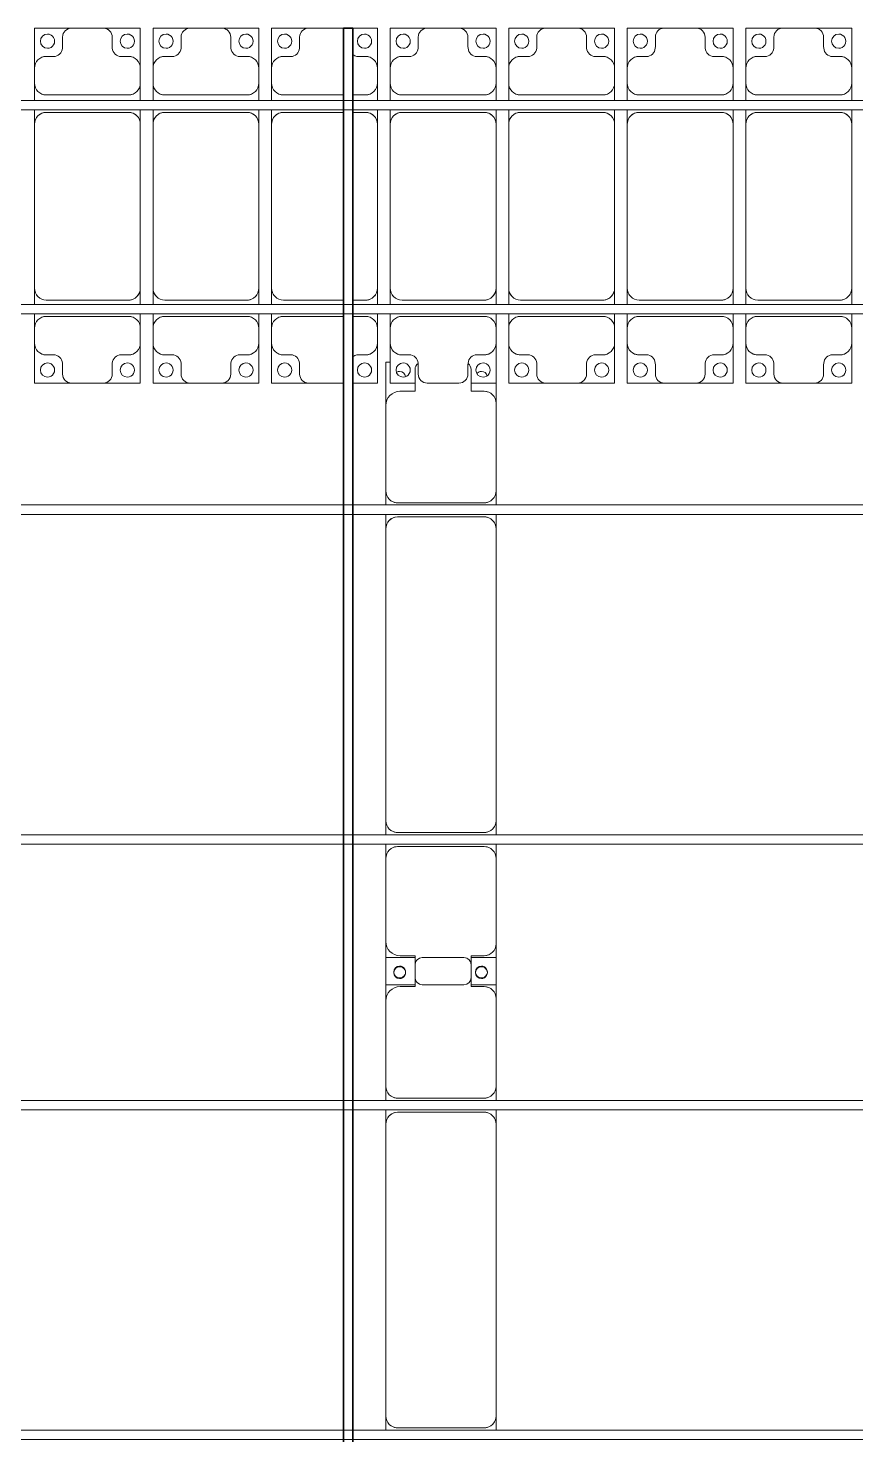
# Model space of a CAD drawing. Header units: millimetres. Extents: x -201615 to 10595, y 61217 to 115919.
# Drawn here: x -123625 to -120134, y 102822 to 108753 of the extents above; entities that cross this region are included whole.
import ezdxf

# ---------------------------------------------------------------- set-up
doc = ezdxf.new("R2010")
doc.units = ezdxf.units.MM
doc.layers.add('A-GENM', color=13, linetype='Continuous', lineweight=9)
doc.layers.add('S-BEAM', color=12, linetype='Continuous', lineweight=9)

# ---------------------------------------------------------------- blocks, each defined once
blk = doc.blocks.new('Dai phaodi lai - DẢI PHAO ĐI LẠI-38152-BỐ TRÍ KHUNG KẾT CẤU BÈ PIN 03')
at = {"layer": 'A-GENM', "color": 7}
for p, q in [((70276.8, 748.4), (70433.1, 748.4)), ((70276.8, 579.3), (70276.8, 748.4)), ((70566.9, 748.4), (70433.1, 748.4)), ((70566.9, 748.4), (70723.2, 748.4)), ((70723.2, 748.4), (70723.2, 579.3)), ((70776.8, 748.4), (70933.1, 748.4)), ((70776.8, 579.3), (70776.8, 748.4)), ((71066.9, 748.4), (70933.1, 748.4)), ((71066.9, 748.4), (71223.2, 748.4)), ((71223.2, 748.4), (71223.2, 579.3)), ((71276.8, 748.4), (71433.1, 748.4)), ((71276.8, 579.3), (71276.8, 748.4)), ((71566.9, 748.4), (71433.1, 748.4)), ((71566.9, 748.4), (71579.8, 748.4)), ((71619.8, 748.4), (71723.2, 748.4)), ((71723.2, 748.4), (71723.2, 579.3)), ((71776.8, 748.4), (71933.1, 748.4)), ((71776.8, 579.3), (71776.8, 748.4)), ((72066.9, 748.4), (71933.1, 748.4)), ((72066.9, 748.4), (72223.2, 748.4)), ((72223.2, 748.4), (72223.2, 579.3)), ((72276.8, 748.4), (72433.1, 748.4)), ((72276.8, 579.3), (72276.8, 748.4)), ((72566.9, 748.4), (72433.1, 748.4)), ((72566.9, 748.4), (72723.2, 748.4)), ((72723.2, 748.4), (72723.2, 579.3)), ((72776.8, 748.4), (72933.1, 748.4)), ((72776.8, 579.3), (72776.8, 748.4)), ((73066.9, 748.4), (72933.1, 748.4)), ((73066.9, 748.4), (73223.2, 748.4)), ((73223.2, 748.4), (73223.2, 579.3)), ((73276.8, 748.4), (73433.1, 748.4)), ((73276.8, 579.3), (73276.8, 748.4)), ((73566.9, 748.4), (73433.1, 748.4)), ((73566.9, 748.4), (73723.2, 748.4)), ((73723.2, 748.4), (73723.2, 579.3)), ((70395.1, 710.4), (70395.1, 670.7)), ((70604.9, 670.7), (70604.9, 710.4)), ((70895.1, 710.4), (70895.1, 670.7)), ((71104.9, 670.7), (71104.9, 710.4)), ((71395.1, 710.4), (71395.1, 670.7)), ((71895.1, 710.4), (71895.1, 670.7)), ((72104.9, 670.7), (72104.9, 710.4)), ((72395.1, 710.4), (72395.1, 670.7)), ((72604.9, 670.7), (72604.9, 710.4)), ((72895.1, 710.4), (72895.1, 670.7)), ((73104.9, 670.7), (73104.9, 710.4)), ((73395.1, 710.4), (73395.1, 670.7)), ((73604.9, 670.7), (73604.9, 710.4)), ((70364.3, 629.3), (70326.8, 629.3)), ((70673.2, 629.3), (70635.7, 629.3)), ((70864.3, 629.3), (70826.8, 629.3)), ((71173.2, 629.3), (71135.7, 629.3)), ((71364.3, 629.3), (71326.8, 629.3)), ((71673.2, 629.3), (71635.7, 629.3)), ((71864.3, 629.3), (71826.8, 629.3)), ((72173.2, 629.3), (72135.7, 629.3)), ((72364.3, 629.3), (72326.8, 629.3)), ((72673.2, 629.3), (72635.7, 629.3)), ((72864.3, 629.3), (72826.8, 629.3)), ((73173.2, 629.3), (73135.7, 629.3)), ((73364.3, 629.3), (73326.8, 629.3)), ((73673.2, 629.3), (73635.7, 629.3)), ((70276.8, 579.3), (70276.8, 516.7)), ((70723.2, 516.7), (70723.2, 579.3)), ((70776.8, 579.3), (70776.8, 516.7)), ((71223.2, 516.7), (71223.2, 579.3)), ((71276.8, 579.3), (71276.8, 516.7)), ((71723.2, 516.7), (71723.2, 579.3)), ((71776.8, 579.3), (71776.8, 516.7)), ((72223.2, 516.7), (72223.2, 579.3)), ((72276.8, 579.3), (72276.8, 516.7)), ((72723.2, 516.7), (72723.2, 579.3)), ((72776.8, 579.3), (72776.8, 516.7)), ((73223.2, 516.7), (73223.2, 579.3)), ((73276.8, 579.3), (73276.8, 516.7)), ((73723.2, 516.7), (73723.2, 579.3)), ((70276.8, 443.3), (70276.8, 516.7)), ((70723.2, 516.7), (70723.2, 443.3)), ((70776.8, 443.3), (70776.8, 516.7)), ((71223.2, 516.7), (71223.2, 443.3)), ((71276.8, 443.3), (71276.8, 516.7)), ((71723.2, 516.7), (71723.2, 443.3)), ((71776.8, 443.3), (71776.8, 516.7)), ((72223.2, 516.7), (72223.2, 443.3)), ((72276.8, 443.3), (72276.8, 516.7)), ((72723.2, 516.7), (72723.2, 443.3)), ((72776.8, 443.3), (72776.8, 516.7)), ((73223.2, 516.7), (73223.2, 443.3)), ((73276.8, 443.3), (73276.8, 516.7)), ((73723.2, 516.7), (73723.2, 443.3)), ((70326.8, 466.7), (70673.2, 466.7)), ((70826.8, 466.7), (71173.2, 466.7)), ((71326.8, 466.7), (71579.8, 466.7)), ((71619.8, 466.7), (71673.2, 466.7)), ((71826.8, 466.7), (72173.2, 466.7)), ((72326.8, 466.7), (72673.2, 466.7)), ((72826.8, 466.7), (73173.2, 466.7)), ((73326.8, 466.7), (73673.2, 466.7)), ((70276.8, 343.3), (70276.8, 403.3)), ((70673.2, 393.3), (70326.8, 393.3)), ((70723.2, 403.3), (70723.2, 343.3)), ((70776.8, 343.3), (70776.8, 403.3)), ((71173.2, 393.3), (70826.8, 393.3)), ((71223.2, 403.3), (71223.2, 343.3)), ((71276.8, 343.3), (71276.8, 403.3)), ((71579.8, 393.3), (71326.8, 393.3)), ((71673.2, 393.3), (71619.8, 393.3)), ((71723.2, 403.3), (71723.2, 343.3)), ((71776.8, 343.3), (71776.8, 403.3)), ((72173.2, 393.3), (71826.8, 393.3)), ((72223.2, 403.3), (72223.2, 343.3)), ((72276.8, 343.3), (72276.8, 403.3)), ((72673.2, 393.3), (72326.8, 393.3)), ((72723.2, 403.3), (72723.2, 343.3)), ((72776.8, 343.3), (72776.8, 403.3)), ((73173.2, 393.3), (72826.8, 393.3)), ((73223.2, 403.3), (73223.2, 343.3)), ((73276.8, 343.3), (73276.8, 403.3)), ((73673.2, 393.3), (73326.8, 393.3)), ((73723.2, 403.3), (73723.2, 343.3)), ((70276.8, 343.3), (70276.8, -348.3)), ((70723.2, -348.3), (70723.2, 343.3)), ((70776.8, 343.3), (70776.8, -348.3)), ((71223.2, -348.3), (71223.2, 343.3)), ((71276.8, 343.3), (71276.8, -348.3)), ((71723.2, -348.3), (71723.2, 343.3)), ((71776.8, 343.3), (71776.8, -348.3)), ((72223.2, -348.3), (72223.2, 343.3)), ((72276.8, 343.3), (72276.8, -348.3)), ((72723.2, -348.3), (72723.2, 343.3)), ((72776.8, 343.3), (72776.8, -348.3)), ((73223.2, -348.3), (73223.2, 343.3)), ((73276.8, 343.3), (73276.8, -348.3)), ((73723.2, -348.3), (73723.2, 343.3)), ((70276.8, -416.7), (70276.8, -348.3)), ((70723.2, -348.3), (70723.2, -416.7)), ((70776.8, -416.7), (70776.8, -348.3)), ((71223.2, -348.3), (71223.2, -416.7)), ((71276.8, -416.7), (71276.8, -348.3)), ((71723.2, -348.3), (71723.2, -416.7)), ((71776.8, -416.7), (71776.8, -348.3)), ((72223.2, -348.3), (72223.2, -416.7)), ((72276.8, -416.7), (72276.8, -348.3)), ((72723.2, -348.3), (72723.2, -416.7)), ((72776.8, -416.7), (72776.8, -348.3)), ((73223.2, -348.3), (73223.2, -416.7)), ((73276.8, -416.7), (73276.8, -348.3)), ((73723.2, -348.3), (73723.2, -416.7)), ((70326.8, -398.3), (70673.2, -398.3)), ((70826.8, -398.3), (71173.2, -398.3)), ((71326.8, -398.3), (71579.8, -398.3)), ((71619.8, -398.3), (71673.2, -398.3)), ((71826.8, -398.3), (72173.2, -398.3)), ((72326.8, -398.3), (72673.2, -398.3)), ((72826.8, -398.3), (73173.2, -398.3)), ((73326.8, -398.3), (73673.2, -398.3)), ((70276.8, -516.7), (70276.8, -456.7)), ((70673.2, -466.7), (70326.8, -466.7)), ((70723.2, -456.7), (70723.2, -516.7)), ((70776.8, -516.7), (70776.8, -456.7)), ((71173.2, -466.7), (70826.8, -466.7)), ((71223.2, -456.7), (71223.2, -516.7)), ((71276.8, -516.7), (71276.8, -456.7)), ((71579.8, -466.7), (71326.8, -466.7)), ((71673.2, -466.7), (71619.8, -466.7)), ((71723.2, -456.7), (71723.2, -516.7)), ((71776.8, -516.7), (71776.8, -456.7)), ((72173.2, -466.7), (71826.8, -466.7)), ((72223.2, -456.7), (72223.2, -516.7)), ((72276.8, -516.7), (72276.8, -456.7)), ((72673.2, -466.7), (72326.8, -466.7)), ((72723.2, -456.7), (72723.2, -516.7)), ((72776.8, -516.7), (72776.8, -456.7)), ((73173.2, -466.7), (72826.8, -466.7)), ((73223.2, -456.7), (73223.2, -516.7)), ((73276.8, -516.7), (73276.8, -456.7)), ((73673.2, -466.7), (73326.8, -466.7)), ((73723.2, -456.7), (73723.2, -516.7)), ((70276.8, -516.7), (70276.8, -579.3)), ((70723.2, -579.3), (70723.2, -516.7)), ((70776.8, -516.7), (70776.8, -579.3)), ((71223.2, -579.3), (71223.2, -516.7)), ((71276.8, -516.7), (71276.8, -579.3)), ((71723.2, -579.3), (71723.2, -516.7)), ((71776.8, -516.7), (71776.8, -579.3)), ((72223.2, -579.3), (72223.2, -516.7)), ((72276.8, -516.7), (72276.8, -579.3)), ((72723.2, -579.3), (72723.2, -516.7)), ((72776.8, -516.7), (72776.8, -579.3)), ((73223.2, -579.3), (73223.2, -516.7)), ((73276.8, -516.7), (73276.8, -579.3)), ((73723.2, -579.3), (73723.2, -516.7)), ((70276.8, -748.4), (70276.8, -579.3)), ((70723.2, -579.3), (70723.2, -748.4)), ((70776.8, -748.4), (70776.8, -579.3)), ((71223.2, -579.3), (71223.2, -748.4)), ((71276.8, -748.4), (71276.8, -579.3)), ((71723.2, -579.3), (71723.2, -748.4)), ((71776.8, -748.4), (71776.8, -579.3)), ((72223.2, -579.3), (72223.2, -748.4)), ((72276.8, -748.4), (72276.8, -579.3)), ((72723.2, -579.3), (72723.2, -748.4)), ((72776.8, -748.4), (72776.8, -579.3)), ((73223.2, -579.3), (73223.2, -748.4)), ((73276.8, -748.4), (73276.8, -579.3)), ((73723.2, -579.3), (73723.2, -748.4)), ((70326.8, -629.3), (70364.3, -629.3)), ((70635.7, -629.3), (70673.2, -629.3)), ((70826.8, -629.3), (70864.3, -629.3)), ((71135.7, -629.3), (71173.2, -629.3)), ((71326.8, -629.3), (71364.3, -629.3)), ((71635.7, -629.3), (71673.2, -629.3)), ((71826.8, -629.3), (71864.3, -629.3)), ((72135.7, -629.3), (72173.2, -629.3)), ((72326.8, -629.3), (72364.3, -629.3)), ((72635.7, -629.3), (72673.2, -629.3)), ((72826.8, -629.3), (72864.3, -629.3)), ((73135.7, -629.3), (73173.2, -629.3)), ((73326.8, -629.3), (73364.3, -629.3)), ((73635.7, -629.3), (73673.2, -629.3)), ((70395.1, -670.7), (70395.1, -710.4)), ((70604.9, -710.4), (70604.9, -670.7)), ((70895.1, -670.7), (70895.1, -710.4)), ((71104.9, -710.4), (71104.9, -670.7)), ((71395.1, -670.7), (71395.1, -710.4)), ((71895.1, -670.7), (71895.1, -710.4)), ((72104.9, -710.4), (72104.9, -670.7)), ((72395.1, -670.7), (72395.1, -710.4)), ((72604.9, -710.4), (72604.9, -670.7)), ((72895.1, -670.7), (72895.1, -710.4)), ((73104.9, -710.4), (73104.9, -670.7)), ((73395.1, -670.7), (73395.1, -710.4)), ((73604.9, -710.4), (73604.9, -670.7)), ((70433.1, -748.4), (70276.8, -748.4)), ((70433.1, -748.4), (70566.9, -748.4)), ((70723.2, -748.4), (70566.9, -748.4)), ((70933.1, -748.4), (70776.8, -748.4)), ((70933.1, -748.4), (71066.9, -748.4)), ((71223.2, -748.4), (71066.9, -748.4)), ((71433.1, -748.4), (71276.8, -748.4)), ((71433.1, -748.4), (71566.9, -748.4)), ((71579.8, -748.4), (71566.9, -748.4)), ((71723.2, -748.4), (71619.8, -748.4)), ((71881.6, -748.4), (71776.8, -748.4)), ((71933.1, -748.4), (72066.9, -748.4)), ((72223.2, -748.4), (72118, -748.4)), ((72433.1, -748.4), (72276.8, -748.4)), ((72433.1, -748.4), (72566.9, -748.4)), ((72723.2, -748.4), (72566.9, -748.4)), ((72933.1, -748.4), (72776.8, -748.4)), ((72933.1, -748.4), (73066.9, -748.4)), ((73223.2, -748.4), (73066.9, -748.4)), ((73433.1, -748.4), (73276.8, -748.4)), ((73433.1, -748.4), (73566.9, -748.4)), ((73723.2, -748.4), (73566.9, -748.4))]:
    blk.add_line(p, q, dxfattribs=at)
for centre, radius, start, end in [((70331.6, 693.3), 30, 90, 270), ((70331.6, 693.3), 30, 270, 90), ((70433.1, 710.4), 38, 90, 180), ((70433.1, 710.4), 38, 90, 120), ((70566.9, 710.4), 38, 0, 90), ((70566.9, 710.4), 38, 60, 90), ((70668.4, 693.3), 30, 90, 270), ((70668.4, 693.3), 30, 270, 90), ((70831.6, 693.3), 30, 90, 270), ((70831.6, 693.3), 30, 270, 90), ((70933.1, 710.4), 38, 90, 180), ((70933.1, 710.4), 38, 90, 120), ((71066.9, 710.4), 38, 0, 90), ((71066.9, 710.4), 38, 60, 90), ((71168.4, 693.3), 30, 90, 270), ((71168.4, 693.3), 30, 270, 90), ((71331.6, 693.3), 30, 90, 270), ((71331.6, 693.3), 30, 270, 90), ((71433.1, 710.4), 38, 90, 180), ((71433.1, 710.4), 38, 90, 120), ((71566.9, 710.4), 38, 75, 90), ((71566.9, 710.4), 38, 75, 90), ((71668.4, 693.3), 30, 90, 270), ((71668.4, 693.3), 30, 270, 90), ((71831.6, 693.3), 30, 90, 270), ((71831.6, 693.3), 30, 270, 90), ((71933.1, 710.4), 38, 90, 180), ((71933.1, 710.4), 38, 90, 120), ((72066.9, 710.4), 38, 0, 90), ((72066.9, 710.4), 38, 60, 90), ((72168.4, 693.3), 30, 90, 270), ((72168.4, 693.3), 30, 270, 90), ((72331.6, 693.3), 30, 90, 270), ((72331.6, 693.3), 30, 270, 90), ((72433.1, 710.4), 38, 90, 180), ((72433.1, 710.4), 38, 90, 120), ((72566.9, 710.4), 38, 0, 90), ((72566.9, 710.4), 38, 60, 90), ((72668.4, 693.3), 30, 90, 270), ((72668.4, 693.3), 30, 270, 90), ((72831.6, 693.3), 30, 90, 270), ((72831.6, 693.3), 30, 270, 90), ((72933.1, 710.4), 38, 90, 180), ((72933.1, 710.4), 38, 90, 120), ((73066.9, 710.4), 38, 0, 90), ((73066.9, 710.4), 38, 60, 90), ((73168.4, 693.3), 30, 90, 270), ((73168.4, 693.3), 30, 270, 90), ((73331.6, 693.3), 30, 90, 270), ((73331.6, 693.3), 30, 270, 90), ((73433.1, 710.4), 38, 90, 180), ((73433.1, 710.4), 38, 90, 120), ((73566.9, 710.4), 38, 0, 90), ((73566.9, 710.4), 38, 60, 90), ((73668.4, 693.3), 30, 90, 270), ((73668.4, 693.3), 30, 270, 90), ((70355.2, 668.2), 40, 283.18854, 3.50807), ((70644.8, 668.2), 40, 176.49193, 256.81146), ((70855.2, 668.2), 40, 283.18854, 3.50807), ((71144.8, 668.2), 40, 176.49193, 256.81146), ((71355.2, 668.2), 40, 283.18854, 3.50807), ((71855.2, 668.2), 40, 283.18854, 3.50807), ((72144.8, 668.2), 40, 176.49193, 256.81146), ((72355.2, 668.2), 40, 283.18854, 3.50807), ((72644.8, 668.2), 40, 176.49193, 256.81146), ((72855.2, 668.2), 40, 283.18854, 3.50807), ((73144.8, 668.2), 40, 176.49193, 256.81146), ((73355.2, 668.2), 40, 283.18854, 3.50807), ((73644.8, 668.2), 40, 176.49193, 256.81146), ((70326.8, 579.3), 50, 90, 180), ((70326.8, 579.3), 50, 90, 120), ((70673.2, 579.3), 50, 0, 90), ((70673.2, 579.3), 50, 60, 90), ((70826.8, 579.3), 50, 90, 180), ((70826.8, 579.3), 50, 90, 120), ((71173.2, 579.3), 50, 0, 90), ((71173.2, 579.3), 50, 60, 90), ((71326.8, 579.3), 50, 90, 180), ((71326.8, 579.3), 50, 90, 119.46893), ((71644.8, 668.2), 40, 231.17847, 256.81146), ((71673.2, 579.3), 50, 0, 90), ((71673.2, 579.3), 50, 60, 90), ((71826.8, 579.3), 50, 90, 180), ((71826.8, 579.3), 50, 90, 120), ((72173.2, 579.3), 50, 360, 90), ((72173.2, 579.3), 50, 60, 90), ((72326.8, 579.3), 50, 90, 180), ((72326.8, 579.3), 50, 90, 120), ((72673.2, 579.3), 50, 0, 90), ((72673.2, 579.3), 50, 60, 90), ((72826.8, 579.3), 50, 90, 180), ((72826.8, 579.3), 50, 90, 120), ((73173.2, 579.3), 50, 0, 90), ((73173.2, 579.3), 50, 60, 90), ((73326.8, 579.3), 50, 90, 180), ((73326.8, 579.3), 50, 90, 120), ((73673.2, 579.3), 50, 0, 90), ((73673.2, 579.3), 50, 60, 90), ((70326.8, 516.7), 50, 180, 270), ((70673.2, 516.7), 50, 270, 360), ((70826.8, 516.7), 50, 180, 270), ((71173.2, 516.7), 50, 270, 360), ((71326.8, 516.7), 50, 180, 270), ((71673.2, 516.7), 50, 270, 0), ((71826.8, 516.7), 50, 180, 270), ((72173.2, 516.7), 50, 270, 0), ((72326.8, 516.7), 50, 180, 270), ((72673.2, 516.7), 50, 270, 360), ((72826.8, 516.7), 50, 180, 270), ((73173.2, 516.7), 50, 270, 360), ((73326.8, 516.7), 50, 180, 270), ((73673.2, 516.7), 50, 270, 0), ((70326.8, 516.7), 50, 240, 270), ((70673.2, 516.7), 50, 270, 300), ((70826.8, 516.7), 50, 240, 270), ((71173.2, 516.7), 50, 270, 300), ((71326.8, 516.7), 50, 240.52861, 270), ((71673.2, 516.7), 50, 270, 300), ((71826.8, 516.7), 50, 240, 270), ((72173.2, 516.7), 50, 270, 300), ((72326.8, 516.7), 50, 240, 270), ((72673.2, 516.7), 50, 270, 300), ((72826.8, 516.7), 50, 240, 270), ((73173.2, 516.7), 50, 270, 300), ((73326.8, 516.7), 50, 240, 270), ((73673.2, 516.7), 50, 270, 300), ((70326.8, 343.3), 50, 90, 180), ((70326.8, 343.3), 50, 150, 180), ((70326.8, 343.3), 50, 105, 135), ((70673.2, 343.3), 50, 0, 90), ((70673.2, 343.3), 50, 45, 75), ((70826.8, 343.3), 50, 90, 180), ((70826.8, 343.3), 50, 150, 180), ((70826.8, 343.3), 50, 105, 135), ((71173.2, 343.3), 50, 360, 90), ((71173.2, 343.3), 50, 45, 75), ((71326.8, 343.3), 50, 90, 180), ((71326.8, 343.3), 50, 150, 180), ((71326.8, 343.3), 50, 105, 135), ((71673.2, 343.3), 50, 0, 90), ((71673.2, 343.3), 50, 45, 75), ((71826.8, 343.3), 50, 90, 180), ((71826.8, 343.3), 50, 150, 180), ((71826.8, 343.3), 50, 105, 135), ((72173.2, 343.3), 50, 360, 90), ((72173.2, 343.3), 50, 45, 75), ((72326.8, 343.3), 50, 90, 180), ((72326.8, 343.3), 50, 150, 180), ((72326.8, 343.3), 50, 105, 135), ((72673.2, 343.3), 50, 360, 90), ((72673.2, 343.3), 50, 45, 75), ((72826.8, 343.3), 50, 90, 180), ((72826.8, 343.3), 50, 150, 180), ((72826.8, 343.3), 50, 105, 135), ((73173.2, 343.3), 50, 0, 90), ((73173.2, 343.3), 50, 45, 75), ((73326.8, 343.3), 50, 90, 180), ((73326.8, 343.3), 50, 150, 180), ((73326.8, 343.3), 50, 105, 135), ((73673.2, 343.3), 50, 0, 90), ((73673.2, 343.3), 50, 45, 75), ((70326.8, -348.3), 50, 180, 270), ((70673.2, -348.3), 50, 270, 360), ((70826.8, -348.3), 50, 180, 270), ((71173.2, -348.3), 50, 270, 360), ((71326.8, -348.3), 50, 180, 270), ((71673.2, -348.3), 50, 270, 360), ((71826.8, -348.3), 50, 180, 270), ((72173.2, -348.3), 50, 270, 360), ((72326.8, -348.3), 50, 180, 270), ((72673.2, -348.3), 50, 270, 360), ((72826.8, -348.3), 50, 180, 270), ((73173.2, -348.3), 50, 270, 0), ((73326.8, -348.3), 50, 180, 270), ((73673.2, -348.3), 50, 270, 0), ((70326.8, -348.3), 50, 195, 225), ((70673.2, -348.3), 50, 270, 300), ((70673.2, -348.3), 50, 315, 345), ((70826.8, -348.3), 50, 195, 225), ((71173.2, -348.3), 50, 270, 300), ((71173.2, -348.3), 50, 315, 345), ((71326.8, -348.3), 50, 195, 225), ((71673.2, -348.3), 50, 270, 300), ((71673.2, -348.3), 50, 315, 345), ((71826.8, -348.3), 50, 195, 225), ((72173.2, -348.3), 50, 270, 300), ((72173.2, -348.3), 50, 315, 345), ((72326.8, -348.3), 50, 195, 225), ((72673.2, -348.3), 50, 270, 300), ((72673.2, -348.3), 50, 315, 345), ((72826.8, -348.3), 50, 195, 225), ((73173.2, -348.3), 50, 270, 300), ((73173.2, -348.3), 50, 315, 345), ((73326.8, -348.3), 50, 195, 225), ((73673.2, -348.3), 50, 270, 300), ((73673.2, -348.3), 50, 315, 345), ((70326.8, -516.7), 50, 90, 180), ((70326.8, -516.7), 50, 90, 120), ((70673.2, -516.7), 50, 360, 90), ((70673.2, -516.7), 50, 60, 90), ((70826.8, -516.7), 50, 90, 180), ((70826.8, -516.7), 50, 90, 120), ((71173.2, -516.7), 50, 0, 90), ((71173.2, -516.7), 50, 60, 90), ((71326.8, -516.7), 50, 90, 180), ((71326.8, -516.7), 50, 90, 119.48698), ((71673.2, -516.7), 50, 360, 90), ((71673.2, -516.7), 50, 60, 90), ((71826.8, -516.7), 50, 90, 180), ((71826.8, -516.7), 50, 90, 120), ((72173.2, -516.7), 50, 360, 90), ((72173.2, -516.7), 50, 60, 90), ((72326.8, -516.7), 50, 90, 180), ((72326.8, -516.7), 50, 90, 120), ((72673.2, -516.7), 50, 360, 90), ((72673.2, -516.7), 50, 60, 90), ((72826.8, -516.7), 50, 90, 180), ((72826.8, -516.7), 50, 90, 120), ((73173.2, -516.7), 50, 360, 90), ((73173.2, -516.7), 50, 60, 90), ((73326.8, -516.7), 50, 90, 180), ((73326.8, -516.7), 50, 90, 120), ((73673.2, -516.7), 50, 0, 90), ((73673.2, -516.7), 50, 60, 90), ((70326.8, -579.3), 50, 180, 270), ((70673.2, -579.3), 50, 270, 0), ((70826.8, -579.3), 50, 180, 270), ((71173.2, -579.3), 50, 270, 360), ((71326.8, -579.3), 50, 180, 270), ((71673.2, -579.3), 50, 270, 360), ((71826.8, -579.3), 50, 180, 270), ((72173.2, -579.3), 50, 270, 360), ((72326.8, -579.3), 50, 180, 270), ((72673.2, -579.3), 50, 270, 0), ((72826.8, -579.3), 50, 180, 270), ((73173.2, -579.3), 50, 270, 0), ((73326.8, -579.3), 50, 180, 270), ((73673.2, -579.3), 50, 270, 0), ((70326.8, -579.3), 50, 240, 270), ((70355.2, -668.2), 40, 356.49193, 76.81146), ((70644.8, -668.2), 40, 103.18854, 183.50807), ((70673.2, -579.3), 50, 270, 300), ((70826.8, -579.3), 50, 240, 270), ((70855.2, -668.2), 40, 356.49193, 76.81146), ((71144.8, -668.2), 40, 103.18854, 183.50807), ((71173.2, -579.3), 50, 270, 300), ((71326.8, -579.3), 50, 240.51056, 270), ((71355.2, -668.2), 40, 356.49193, 76.81146), ((71644.8, -668.2), 40, 103.18854, 128.82153), ((71673.2, -579.3), 50, 270, 300), ((71826.8, -579.3), 50, 240, 270), ((71855.2, -668.2), 40, 356.49193, 76.81146), ((72144.8, -668.2), 40, 103.18854, 183.50807), ((72173.2, -579.3), 50, 270, 300), ((72326.8, -579.3), 50, 240, 270), ((72355.2, -668.2), 40, 356.49193, 76.81146), ((72644.8, -668.2), 40, 103.18854, 183.50807), ((72673.2, -579.3), 50, 270, 300), ((72826.8, -579.3), 50, 240, 270), ((72855.2, -668.2), 40, 356.49193, 76.81146), ((73144.8, -668.2), 40, 103.18854, 183.50807), ((73173.2, -579.3), 50, 270, 300), ((73326.8, -579.3), 50, 240, 270), ((73355.2, -668.2), 40, 356.49193, 76.81146), ((73644.8, -668.2), 40, 103.18854, 183.50807), ((73673.2, -579.3), 50, 270, 300), ((70331.6, -693.3), 30, 90, 270), ((70331.6, -693.3), 30, 270, 90), ((70433.1, -710.4), 38, 180, 270), ((70566.9, -710.4), 38, 270, 360), ((70668.4, -693.3), 30, 90, 270), ((70668.4, -693.3), 30, 270, 90), ((70831.6, -693.3), 30, 90, 270), ((70831.6, -693.3), 30, 270, 90), ((70933.1, -710.4), 38, 180, 270), ((71066.9, -710.4), 38, 270, 0), ((71168.4, -693.3), 30, 90, 270), ((71168.4, -693.3), 30, 270, 90), ((71331.6, -693.3), 30, 90, 270), ((71331.6, -693.3), 30, 270, 90), ((71433.1, -710.4), 38, 180, 270), ((71668.4, -693.3), 30, 90, 270), ((71668.4, -693.3), 30, 270, 90), ((71831.6, -693.3), 30, 90, 270), ((71831.6, -693.3), 30, 270, 90), ((71933.1, -710.4), 38, 180, 270), ((72066.9, -710.4), 38, 270, 360), ((72168.4, -693.3), 30, 90, 270), ((72168.4, -693.3), 30, 270, 90), ((72331.6, -693.3), 30, 90, 270), ((72331.6, -693.3), 30, 270, 90), ((72433.1, -710.4), 38, 180, 270), ((72566.9, -710.4), 38, 270, 360), ((72668.4, -693.3), 30, 90, 270), ((72668.4, -693.3), 30, 270, 90), ((72831.6, -693.3), 30, 90, 270), ((72831.6, -693.3), 30, 270, 90), ((72933.1, -710.4), 38, 180, 270), ((73066.9, -710.4), 38, 270, 0), ((73168.4, -693.3), 30, 90, 270), ((73168.4, -693.3), 30, 270, 90), ((73331.6, -693.3), 30, 90, 270), ((73331.6, -693.3), 30, 270, 90), ((73433.1, -710.4), 38, 180, 270), ((73566.9, -710.4), 38, 270, 0), ((73668.4, -693.3), 30, 90, 270), ((73668.4, -693.3), 30, 270, 90), ((70433.1, -710.4), 38, 240, 270), ((70566.9, -710.4), 38, 270, 300), ((70933.1, -710.4), 38, 240, 270), ((71066.9, -710.4), 38, 270, 300), ((71433.1, -710.4), 38, 240, 270), ((71566.9, -710.4), 38, 270, 285), ((71566.9, -710.4), 38, 270, 285), ((72433.1, -710.4), 38, 240, 270), ((72566.9, -710.4), 38, 270, 300), ((72933.1, -710.4), 38, 240, 270), ((73066.9, -710.4), 38, 270, 300), ((73433.1, -710.4), 38, 240, 270), ((73566.9, -710.4), 38, 270, 300)]:
    blk.add_arc(centre, radius, start, end, dxfattribs=at)
blk = doc.blocks.new('Dai phao do pin - DẢI PHAO ĐỠ PIN-V12-BỐ TRÍ KHUNG KẾT CẤU BÈ PIN 03')
at = {"layer": 'A-GENM', "color": 7}
for p, q in [((29440.3, 241.6), (29499.7, 241.6)), ((30730.3, 241.6), (29499.7, 241.6)), ((30730.3, 241.6), (30790.3, 241.6)), ((30830.3, 241.6), (30889.7, 241.6)), ((31249.7, 241.6), (30889.7, 241.6)), ((31249.7, 241.6), (31432.2, 241.6)), ((31317.8, 241.6), (31500.3, 241.6)), ((31317.8, 118.2), (31317.8, 241.6)), ((31432.2, 241.6), (31432.2, 118.2)), ((31850.3, 241.6), (31500.3, 241.6)), ((31850.3, 241.6), (31910.3, 241.6)), ((31950.3, 241.6), (32009.7, 241.6)), ((33240.3, 241.6), (32009.7, 241.6)), ((33240.3, 241.6), (33300.3, 241.6)), ((33340.3, 241.6), (33399.7, 241.6)), ((33759.7, 241.6), (33399.7, 241.6)), ((33759.7, 241.6), (33942.2, 241.6)), ((33942.2, 241.6), (33942.2, 223.1)), ((29449.7, 191.6), (29449.7, -173.4)), ((30780.3, -173.4), (30780.3, 191.6)), ((30839.7, 191.6), (30839.7, -173.4)), ((31309.7, 118.2), (31309.7, 181.6)), ((31440.3, 181.6), (31440.3, 118.2)), ((31900.3, -173.4), (31900.3, 191.6)), ((31959.7, 191.6), (31959.7, -173.4)), ((33290.3, -173.4), (33290.3, 191.6)), ((33349.7, 191.6), (33349.7, -173.4)), ((33819.7, 118.2), (33819.7, 181.6)), ((31402.2, 118.2), (31309.7, 118.2)), ((31317.8, 88.2), (31317.8, -88.2)), ((31440.3, 118.2), (31347.8, 118.2)), ((31432.2, -88.2), (31432.2, 88.2)), ((33912.2, 118.2), (33819.7, 118.2)), ((31309.7, -173.4), (31309.7, -118.2)), ((31309.7, -118.2), (31402.2, -118.2)), ((31317.8, -223.4), (31317.8, -118.2)), ((31347.8, -118.2), (31440.3, -118.2)), ((31432.2, -118.2), (31432.2, -223.4)), ((31440.3, -118.2), (31440.3, -173.4)), ((33819.7, -173.4), (33819.7, -118.2)), ((33819.7, -118.2), (33912.2, -118.2)), ((29499.7, -223.4), (29440.3, -223.4)), ((29499.7, -223.4), (30730.3, -223.4)), ((30790.3, -223.4), (30730.3, -223.4)), ((30889.7, -223.4), (30830.3, -223.4)), ((30889.7, -223.4), (31259.7, -223.4)), ((31432.2, -223.4), (31259.7, -223.4)), ((31490.3, -223.4), (31317.8, -223.4)), ((31490.3, -223.4), (31850.3, -223.4)), ((31910.3, -223.4), (31850.3, -223.4)), ((32009.7, -223.4), (31950.3, -223.4)), ((32009.7, -223.4), (33240.3, -223.4)), ((33300.3, -223.4), (33240.3, -223.4)), ((33399.7, -223.4), (33340.3, -223.4)), ((33399.7, -223.4), (33769.7, -223.4)), ((33854, -223.4), (33769.7, -223.4))]:
    blk.add_line(p, q, dxfattribs=at)
for centre, radius, start, end in [((29499.7, 191.6), 50, 90, 180), ((30730.3, 191.6), 50, 360, 90), ((30730.3, 191.6), 50, 15, 75), ((30889.7, 191.6), 50, 90, 180), ((31249.7, 181.6), 60, 360, 90), ((31500.3, 181.6), 60, 90, 180), ((31850.3, 191.6), 50, 360, 90), ((32009.7, 191.6), 50, 90, 180), ((33240.3, 191.6), 50, 360, 90), ((33240.3, 191.6), 50, 15, 75), ((33399.7, 191.6), 50, 90, 180), ((33759.7, 181.6), 60, 360, 90), ((29499.7, 191.6), 50, 120, 180), ((30889.7, 191.6), 50, 150, 180), ((31368.6, 183.2), 25, 360, 180), ((31368.6, 183.2), 25, 180, 0), ((31371.4, 183.2), 25, 0, 180), ((31371.4, 183.2), 25, 180, 360), ((31850.3, 191.6), 50, 360, 30), ((32009.7, 191.6), 50, 120, 180), ((33399.7, 191.6), 50, 150, 180), ((33878.6, 183.2), 25, 275.38345, 0), ((33878.6, 183.2), 25, 360, 30), ((31347.8, 88.2), 30, 90, 180), ((31402.2, 88.2), 30, 0, 90), ((33912.2, 88.2), 30, 34.32608, 90), ((31347.8, -88.2), 30, 180, 270), ((31402.2, -88.2), 30, 270, 360), ((33912.2, -88.2), 30, 270, 324.82922), ((29499.7, -173.4), 50, 180, 270), ((29499.7, -173.4), 50, 180, 210), ((30730.3, -173.4), 50, 270, 360), ((30730.3, -173.4), 50, 330, 360), ((30889.7, -173.4), 50, 180, 270), ((30889.7, -173.4), 50, 180, 210), ((31259.7, -173.4), 50, 270, 360), ((31259.7, -173.4), 50, 330, 0), ((31368.6, -161.8), 25, 360, 180), ((31368.6, -161.8), 25, 180, 0), ((31371.4, -161.8), 25, 360, 180), ((31371.4, -161.8), 25, 180, 0), ((31490.3, -173.4), 50, 180, 270), ((31490.3, -173.4), 50, 180, 210), ((31850.3, -173.4), 50, 270, 360), ((31850.3, -173.4), 50, 330, 360), ((32009.7, -173.4), 50, 180, 270), ((32009.7, -173.4), 50, 180, 210), ((33240.3, -173.4), 50, 270, 360), ((33240.3, -173.4), 50, 330, 360), ((33399.7, -173.4), 50, 180, 270), ((33399.7, -173.4), 50, 180, 210), ((33769.7, -173.4), 50, 270, 0), ((33769.7, -173.4), 50, 330, 0), ((33878.6, -161.8), 25, 285, 0), ((33878.6, -161.8), 25, 0, 45), ((29499.7, -173.4), 50, 225, 255), ((30730.3, -173.4), 50, 285, 315), ((32009.7, -173.4), 50, 225, 255), ((33240.3, -173.4), 50, 285, 315)]:
    blk.add_arc(centre, radius, start, end, dxfattribs=at)
blk = doc.blocks.new('Dầm C52 - Dầm C52-37700-BỐ TRÍ KHUNG KẾT CẤU BÈ PIN 03')
at = {"layer": 'S-BEAM', "color": 1, "lineweight": 18}
for p, q in [((-50562.7, 20), (50562.7, 20)), ((50562.7, -20), (-50562.7, -20))]:
    blk.add_line(p, q, dxfattribs=at)
blk = doc.blocks.new('Dầm C52 - Hộp 40x60-33945-BỐ TRÍ KHUNG KẾT CẤU BÈ PIN 03')
at = {"layer": 'S-BEAM', "color": 3, "lineweight": 35}
for p, q in [((-19602.5, 20), (19602.5, 20)), ((19602.5, 20), (19602.5, -20)), ((19602.5, -20), (-19602.5, -20))]:
    blk.add_line(p, q, dxfattribs=at)
blk = doc.blocks.new('HOBANMONG_BEPIN 3_rvt-1-BỐ TRÍ KHUNG KẾT CẤU BÈ PIN 03')
at = {"layer": 'A-GENM', "lineweight": 9}
for name, p, rotation in [('Dai phaodi lai - DẢI PHAO ĐI LẠI-38152-BỐ TRÍ KHUNG KẾT CẤU BÈ PIN 03', (-193874.7, 108003.4), 0.0007586094741477002), ('Dai phao do pin - DẢI PHAO ĐỠ PIN-V12-BỐ TRÍ KHUNG KẾT CẤU BÈ PIN 03', (-121874.4, 73401.9), 90.00075860989254)]:
    blk.add_blockref(name, p, dxfattribs=dict(at, rotation=rotation))
at = {"layer": 'S-BEAM', "lineweight": 9}
for name, p, rotation in [('Dầm C52 - Hộp 40x60-33945-BỐ TRÍ KHUNG KẾT CẤU BÈ PIN 03', (-122274.6, 89150.2), 90.00075860989091), ('Dầm C52 - Dầm C52-37700-BỐ TRÍ KHUNG KẾT CẤU BÈ PIN 03', (-143909.2, 108427.4), 180.0007586094741), ('Dầm C52 - Dầm C52-37700-BỐ TRÍ KHUNG KẾT CẤU BÈ PIN 03', (-143909.2, 107567.4), 180.0007586094741), ('Dầm C52 - Dầm C52-37700-BỐ TRÍ KHUNG KẾT CẤU BÈ PIN 03', (-143909.2, 106722), 180.0007586094741), ('Dầm C52 - Dầm C52-37700-BỐ TRÍ KHUNG KẾT CẤU BÈ PIN 03', (-143909.2, 105332), 180.0007586094741), ('Dầm C52 - Dầm C52-37700-BỐ TRÍ KHUNG KẾT CẤU BÈ PIN 03', (-143909.2, 104212), 180.0007586094741), ('Dầm C52 - Dầm C52-37700-BỐ TRÍ KHUNG KẾT CẤU BÈ PIN 03', (-143909.2, 102822), 180.0007586094741)]:
    blk.add_blockref(name, p, dxfattribs=dict(at, rotation=rotation))

msp = doc.modelspace()

# ---------------------------------------------------------------- block references
at = {"lineweight": 5}
msp.add_blockref('HOBANMONG_BEPIN 3_rvt-1-BỐ TRÍ KHUNG KẾT CẤU BÈ PIN 03', (0, 0), dxfattribs=at)

doc.saveas('drawing.dxf')
